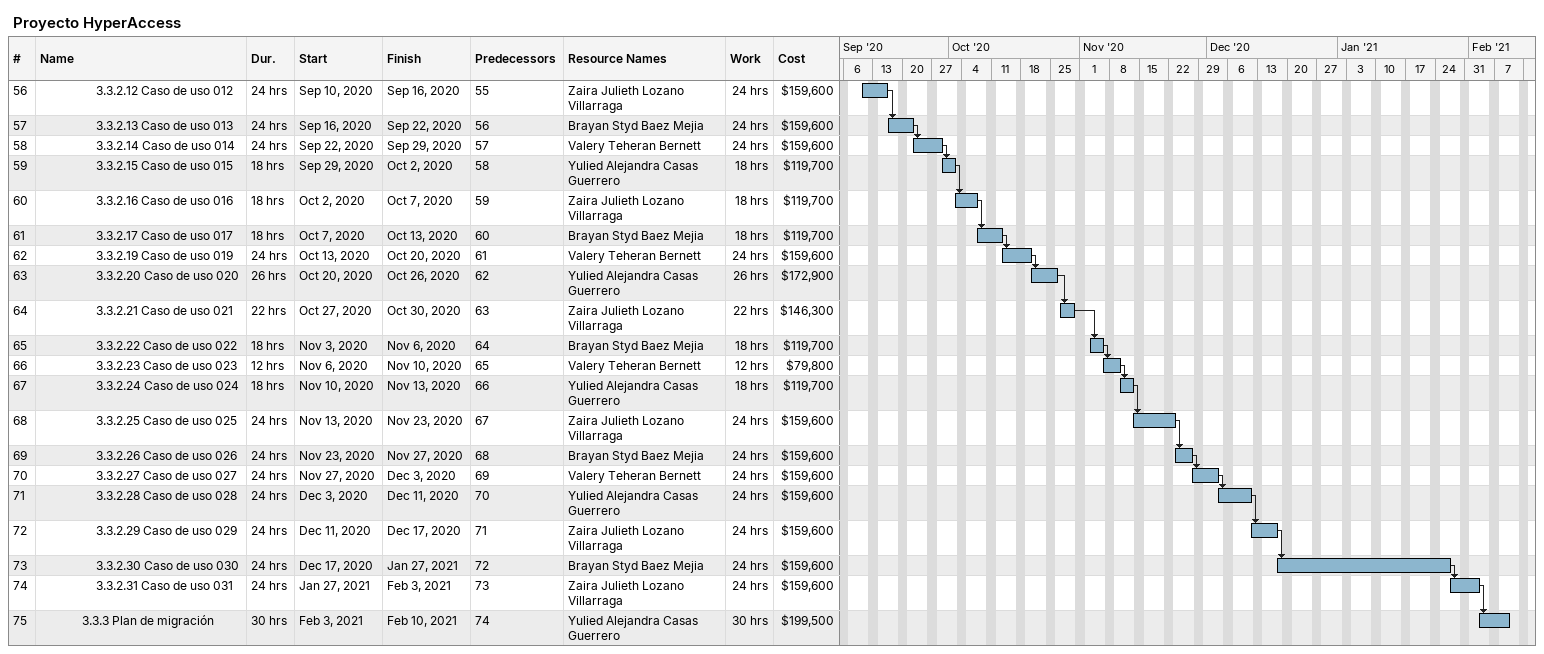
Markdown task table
Proyecto HyperAccess

| ID | Level | Task | Duration | Start | Finish | Predecessors | Resources | Work (h) | Cost ($) |
|---|---|---|---|---|---|---|---|---|---|
| 56 | 5 | 3.3.2.12 Caso de uso 012 | 24h | 2020-09-10 | 2020-09-16 | 55 | Zaira Julieth Lozano Villarraga | 24 | 159600 |
| 57 | 5 | 3.3.2.13 Caso de uso 013 | 24h | 2020-09-16 | 2020-09-22 | 56 | Brayan Styd Baez Mejia | 24 | 159600 |
| 58 | 5 | 3.3.2.14 Caso de uso 014 | 24h | 2020-09-22 | 2020-09-29 | 57 | Valery Teheran Bernett | 24 | 159600 |
| 59 | 5 | 3.3.2.15 Caso de uso 015 | 18h | 2020-09-29 | 2020-10-02 | 58 | Yulied Alejandra Casas Guerrero | 18 | 119700 |
| 60 | 5 | 3.3.2.16 Caso de uso 016 | 18h | 2020-10-02 | 2020-10-07 | 59 | Zaira Julieth Lozano Villarraga | 18 | 119700 |
| 61 | 5 | 3.3.2.17 Caso de uso 017 | 18h | 2020-10-07 | 2020-10-13 | 60 | Brayan Styd Baez Mejia | 18 | 119700 |
| 62 | 5 | 3.3.2.19 Caso de uso 019 | 24h | 2020-10-13 | 2020-10-20 | 61 | Valery Teheran Bernett | 24 | 159600 |
| 63 | 5 | 3.3.2.20 Caso de uso 020 | 26h | 2020-10-20 | 2020-10-26 | 62 | Yulied Alejandra Casas Guerrero | 26 | 172900 |
| 64 | 5 | 3.3.2.21 Caso de uso 021 | 22h | 2020-10-27 | 2020-10-30 | 63 | Zaira Julieth Lozano Villarraga | 22 | 146300 |
| 65 | 5 | 3.3.2.22 Caso de uso 022 | 18h | 2020-11-03 | 2020-11-06 | 64 | Brayan Styd Baez Mejia | 18 | 119700 |
| 66 | 5 | 3.3.2.23 Caso de uso 023 | 12h | 2020-11-06 | 2020-11-10 | 65 | Valery Teheran Bernett | 12 | 79800 |
| 67 | 5 | 3.3.2.24 Caso de uso 024 | 18h | 2020-11-10 | 2020-11-13 | 66 | Yulied Alejandra Casas Guerrero | 18 | 119700 |
| 68 | 5 | 3.3.2.25 Caso de uso 025 | 24h | 2020-11-13 | 2020-11-23 | 67 | Zaira Julieth Lozano Villarraga | 24 | 159600 |
| 69 | 5 | 3.3.2.26 Caso de uso 026 | 24h | 2020-11-23 | 2020-11-27 | 68 | Brayan Styd Baez Mejia | 24 | 159600 |
| 70 | 5 | 3.3.2.27 Caso de uso 027 | 24h | 2020-11-27 | 2020-12-03 | 69 | Valery Teheran Bernett | 24 | 159600 |
| 71 | 5 | 3.3.2.28 Caso de uso 028 | 24h | 2020-12-03 | 2020-12-11 | 70 | Yulied Alejandra Casas Guerrero | 24 | 159600 |
| 72 | 5 | 3.3.2.29 Caso de uso 029 | 24h | 2020-12-11 | 2020-12-17 | 71 | Zaira Julieth Lozano Villarraga | 24 | 159600 |
| 73 | 5 | 3.3.2.30 Caso de uso 030 | 24h | 2020-12-17 | 2021-01-27 | 72 | Brayan Styd Baez Mejia | 24 | 159600 |
| 74 | 5 | 3.3.2.31 Caso de uso 031 | 24h | 2021-01-27 | 2021-02-03 | 73 | Zaira Julieth Lozano Villarraga | 24 | 159600 |
| 75 | 4 | 3.3.3 Plan de migración | 30h | 2021-02-03 | 2021-02-10 | 74 | Yulied Alejandra Casas Guerrero | 30 | 199500 |
